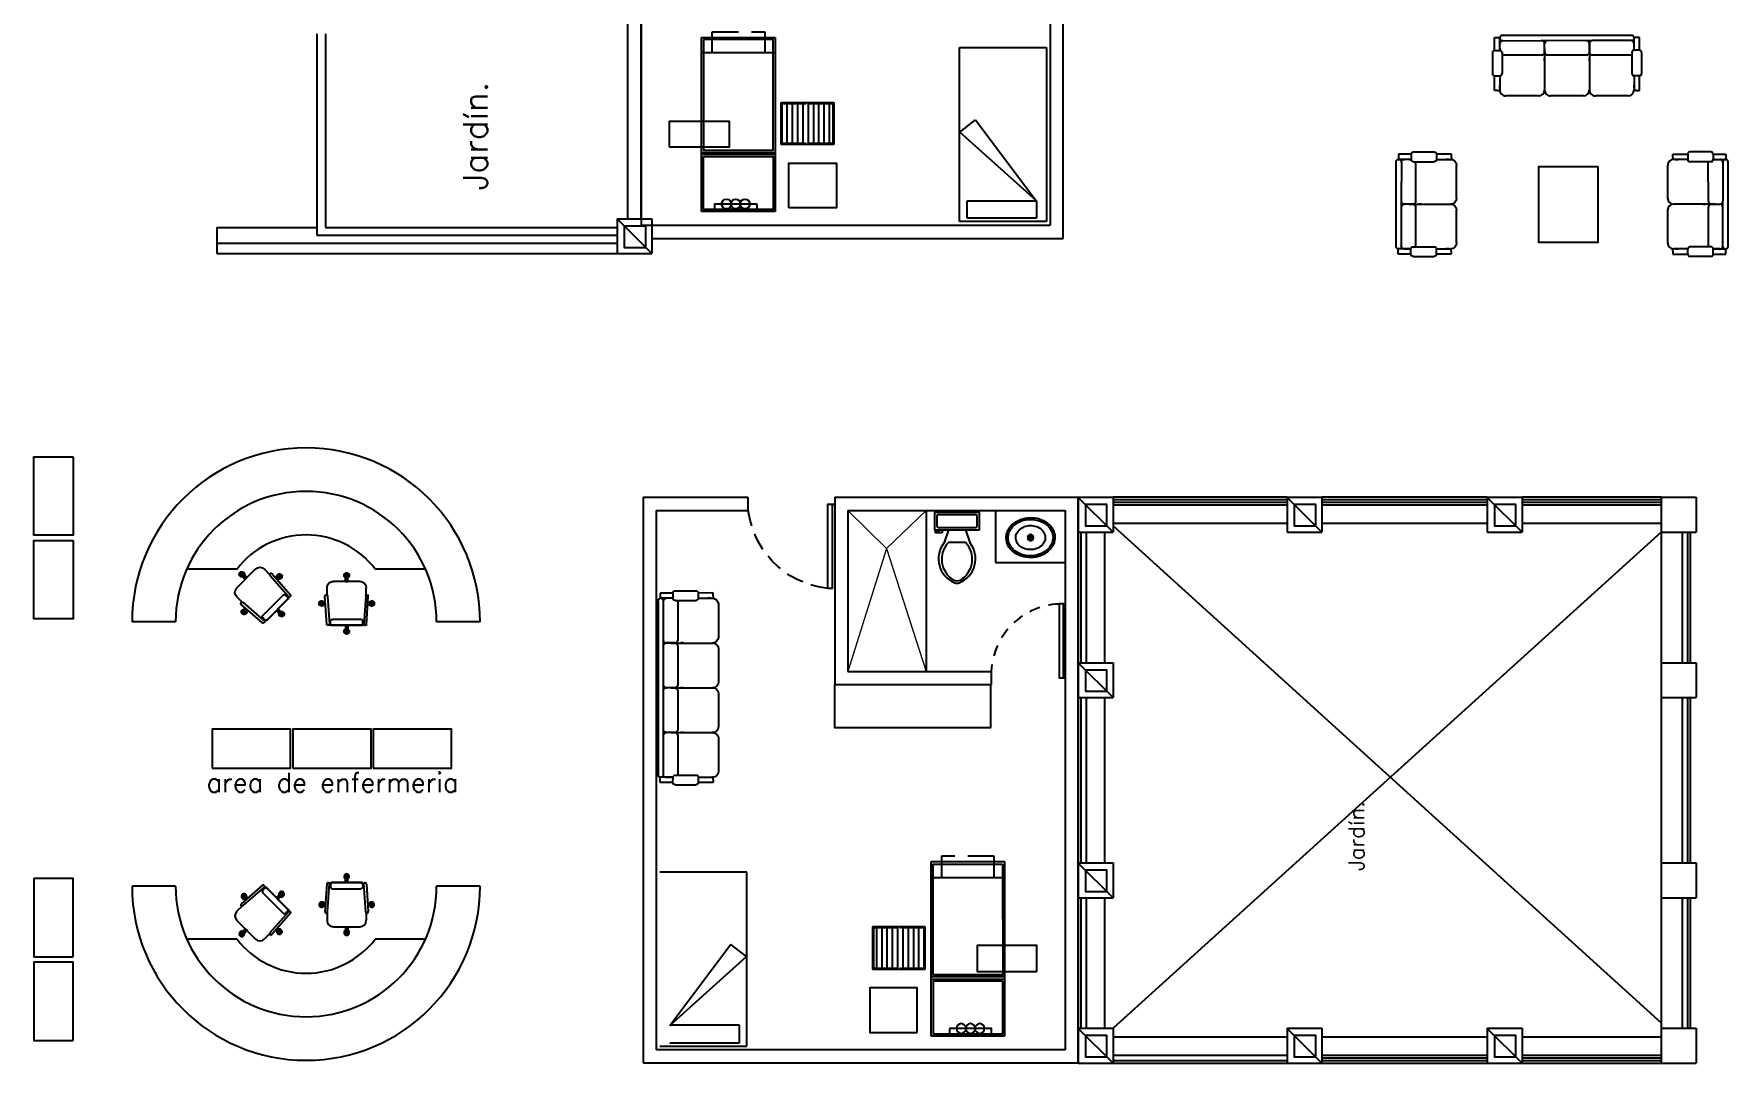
# Model space of a CAD drawing. Header units: millimetres. Extents: x -1615 to -538, y 177 to 397.
# Drawn here: x -1314.04 to -1294.57, y 329.91 to 341.73 of the extents above; entities that cross this region are included whole.
import ezdxf
from ezdxf.enums import TextEntityAlignment as Align

# ---------------------------------------------------------------- set-up
doc = ezdxf.new("R2010")
doc.units = ezdxf.units.MM
for name, pattern in [('HIDDEN', [0.375, 0.25, -0.125]), ('HIDDEN2', [0.1875, 0.125, -0.0625]), ('OCULTA2', [0.3, 0.2, -0.1])]:
    doc.linetypes.add(name, pattern=pattern)
for name, color, linetype in [('FORMATO', 1, 'Continuous'), ('LOCALES', 2, 'Continuous'), ('MOB', 7, 'Continuous'), ('MUEB', 251, 'Continuous'), ('MUEBLES', 9, 'Continuous'), ('MUROS', 1, 'Continuous'), ('TEX', 2, 'Continuous'), ('VENT', 4, 'Continuous'), ('VENTANAS', 4, 'Continuous')]:
    doc.layers.add(name, color=color, linetype=linetype)
doc.layers.add('venpu', color=7, linetype='Continuous', lineweight=15)
doc.styles.add('ROMANS', font='ROMANS.shx')

# ---------------------------------------------------------------- blocks, each defined once
blk = doc.blocks.new('SILLA-1')
for p, q in [((-0.1, 0.244), (-0.189, 0.252)), ((-0.108, 0.254), (-0.108, 0.256)), ((-0.093, 0.239), (0.228, 0.195)), ((0.23, 0.225), (-0.091, 0.269)), ((-0.024, 0.26), (-0.021, 0.302)), ((-0.021, 0.302), (0.009, 0.3)), ((-0.017, 0.259), (-0.014, 0.302)), ((-0.002, 0.256), (0.001, 0.301)), ((0.006, 0.255), (0.009, 0.3)), ((0.239, 0.204), (0.239, 0.214)), ((-0.346, 0.052), (-0.348, 0.022)), ((-0.28, 0.024), (-0.348, 0.029)), ((-0.28, 0.017), (-0.348, 0.022)), ((-0.279, 0.04), (-0.347, 0.044)), ((-0.278, 0.047), (-0.346, 0.052)), ((-0.269, 0.182), (-0.29, -0.118)), ((0.167, 0.167), (0.144, -0.162)), ((0.217, 0.183), (0.188, 0.185)), ((0.213, -0.167), (0.236, 0.162)), ((0.215, -0.18), (0.24, 0.174)), ((0.228, 0.005), (0.296, 0)), ((0.229, 0.012), (0.297, 0.007)), ((0.297, 0.007), (0.295, -0.022)), ((0.192, -0.186), (0.163, -0.184)), ((0.227, -0.01), (0.295, -0.015)), ((0.227, -0.018), (0.295, -0.022)), ((-0.131, -0.202), (-0.22, -0.198)), ((-0.14, -0.211), (-0.14, -0.214)), ((0.199, -0.228), (-0.125, -0.228)), ((-0.123, -0.199), (0.201, -0.199)), ((-0.058, -0.228), (-0.06, -0.271)), ((-0.06, -0.271), (-0.031, -0.273)), ((-0.05, -0.228), (-0.053, -0.272)), ((-0.035, -0.228), (-0.038, -0.273)), ((-0.027, -0.228), (-0.031, -0.273)), ((0.21, -0.209), (0.21, -0.219))]:
    blk.add_line(p, q)
for points in [[(-0.376, 0.054), (-0.378, 0.024)], [(-0.278, 0.047), (-0.28, 0.017)], [(0.229, 0.012), (0.227, -0.018)]]:
    blk.add_lwpolyline(points)
for centre, radius, start, end in [((-0.194, 0.177), 0.075, 86.0766, 176.0766), ((-0.092, 0.253), 0.016, 86.0766, 176.0766), ((-0.092, 0.255), 0.016, 176.0766, 266.0766), ((-0.006, 0.301), 0.03, 296.0766, 236.0766), ((-0.006, 0.301), 0.0102, 356.0766, 176.0766), ((0.218, 0.174), 0.0215, 359.1541, 79.6333), ((0.229, 0.205), 0.01, 266.0766, 356.0766), ((0.229, 0.215), 0.01, 356.0766, 86.0766), ((-0.347, 0.037), 0.03, 26.0766, 326.0766), ((-0.347, 0.037), 0.0102, 86.0766, 266.0766), ((0.187, 0.165), 0.02, 86.0766, 176.0766), ((0.216, 0.163), 0.02, 356.0766, 86.0766), ((0.296, -0.007), 0.03, 206.0766, 146.0766), ((0.296, -0.007), 0.0102, 266.0766, 86.0766), ((-0.215, -0.123), 0.075, 176.0766, 266.0766), ((0.164, -0.164), 0.02, 176.0766, 266.0766), ((0.193, -0.166), 0.02, 266.0766, 356.0766), ((0.194, -0.177), 0.0215, 272.5199, 352.9991), ((-0.124, -0.215), 0.016, 86.0766, 176.0766), ((-0.124, -0.212), 0.016, 176.0766, 266.0766), ((-0.045, -0.272), 0.03, 116.0766, 56.0766), ((-0.045, -0.272), 0.0102, 176.0766, 356.0766), ((0.2, -0.218), 0.01, 266.0766, 356.0766), ((0.2, -0.209), 0.01, 356.0766, 86.0766)]:
    blk.add_arc(centre, radius, start, end)
blk = doc.blocks.new('SILLON4')
at = {"layer": 'MOB'}
for p, q in [((0.609, 1.016), (0.262, 0.867)), ((0.719, 0.998), (0.696, 0.988)), ((0.706, 0.964), (0.699, 0.98)), ((0.719, 0.998), (0.751, 1.012)), ((0.751, 1.012), (0.818, 0.854)), ((0.136, 0.814), (-0.211, 0.665)), ((0.763, 0.83), (0.706, 0.964)), ((0.706, 0.964), (0.72, 0.932)), ((0.763, 0.83), (0.706, 0.964)), ((0.844, 0.576), (0.75, 0.797)), ((0.818, 0.854), (0.763, 0.83)), ((0.947, 0.62), (0.852, 0.84)), ((-0.337, 0.611), (-0.684, 0.462)), ((0.414, 0.34), (0.226, 0.778)), ((0.436, 0.289), (0.226, 0.777)), ((0.825, 0.6), (0.415, 0.424)), ((0.933, 0.586), (0.878, 0.562)), ((0.933, 0.586), (0.991, 0.452)), ((-0.81, 0.408), (-1.156, 0.26)), ((-0.81, 0.408), (-1.156, 0.26)), ((0.922, 0.396), (-0.922, -0.396)), ((-0.059, 0.137), (-0.247, 0.575)), ((0.898, 0.451), (-0.061, 0.038)), ((0.352, 0.398), (-0.058, 0.222)), ((0.358, 0.471), (0.37, 0.443)), ((0.891, 0.446), (0.481, 0.271)), ((0.878, 0.562), (0.909, 0.492)), ((0.909, 0.491), (0.936, 0.428)), ((0.991, 0.452), (0.936, 0.428)), ((-0.684, 0.29), (-0.72, 0.372)), ((-0.531, -0.066), (-0.696, 0.317)), ((-0.121, 0.195), (-0.531, 0.019)), ((-0.115, 0.268), (-0.103, 0.24)), ((0.397, 0.38), (0.436, 0.29)), ((-1.219, 0.167), (-1.251, 0.154)), ((-1.251, 0.154), (-1.183, -0.004)), ((-1.219, 0.167), (-1.196, 0.177)), ((-1.185, 0.154), (-1.192, 0.169)), ((-1.157, 0.087), (-1.192, 0.169)), ((-1.128, 0.02), (-1.185, 0.154)), ((-1.185, 0.154), (-1.172, 0.121)), ((-1.183, -0.004), (-1.128, 0.02)), ((-1, -0.214), (-1.094, 0.006)), ((-0.041, 0.047), (-0.945, -0.341)), ((-0.588, 0.065), (-0.576, 0.037)), ((-0.076, 0.177), (-0.037, 0.087)), ((-1.102, -0.258), (-1.197, -0.038)), ((-0.594, -0.008), (-1.013, -0.188)), ((-0.549, -0.026), (-0.51, -0.116)), ((-0.464, -0.135), (-0.534, -0.165)), ((-1.068, -0.272), (-1.013, -0.248)), ((-1.068, -0.272), (-1.011, -0.406)), ((-1.013, -0.248), (-0.955, -0.383)), ((-1.012, -0.251), (-0.979, -0.328)), ((-1.011, -0.406), (-0.956, -0.382)), ((-0.956, -0.382), (-0.959, -0.375))]:
    blk.add_line(p, q, dxfattribs=at)
for centre, radius, start, end in [((0.636, 0.953), 0.0686, 23.2236, 113.2236), ((0.163, 0.751), 0.0686, 23.2236, 113.2236), ((0.163, 0.751), 0.0686, 23.2236, 113.2236), ((0.289, 0.804), 0.0686, 113.2236, 203.2236), ((0.773, 0.807), 0.0257, 113.2236, 203.2236), ((0.829, 0.83), 0.0257, 23.2236, 113.2236), ((-0.31, 0.548), 0.0686, 23.2236, 113.2236), ((-0.31, 0.548), 0.0686, 23.2236, 113.2236), ((-0.184, 0.602), 0.0686, 113.2236, 203.2236), ((0.923, 0.61), 0.0257, 293.2236, 23.2236), ((-0.783, 0.345), 0.0686, 23.2236, 113.2236), ((-0.783, 0.345), 0.0686, 23.2236, 113.2236), ((-0.656, 0.399), 0.0686, 113.2236, 203.2236), ((0.365, 0.366), 0.0343, 23.2236, 113.2236), ((0.429, 0.392), 0.0343, 113.2236, 203.2236), ((0.868, 0.586), 0.0257, 203.2236, 293.2236), ((0.877, 0.478), 0.0343, 293.2236, 23.2236), ((0.908, 0.427), 0.0257, 23.2236, 113.2236), ((0.912, 0.419), 0.0257, 293.2236, 23.2236), ((-1.129, 0.197), 0.0686, 113.2236, 203.2236), ((-0.107, 0.163), 0.0343, 23.2236, 113.2236), ((-0.044, 0.19), 0.0343, 113.2236, 203.2236), ((0.404, 0.276), 0.0343, 293.2236, 23.2236), ((0.467, 0.302), 0.0343, 203.2236, 293.2236), ((-1.118, -0.004), 0.0257, 23.2236, 113.2236), ((-0.517, -0.012), 0.0343, 113.2236, 203.2236), ((-0.069, 0.073), 0.0343, 293.2236, 23.2236), ((-0.006, 0.1), 0.0343, 203.2236, 293.2236), ((-1.173, -0.028), 0.0257, 113.2236, 203.2236), ((-0.58, -0.039), 0.0343, 23.2236, 113.2236), ((-0.541, -0.13), 0.0343, 293.2236, 23.2236), ((-0.478, -0.103), 0.0343, 203.2236, 293.2236), ((-1.078, -0.248), 0.0257, 203.2236, 293.2236), ((-1.023, -0.224), 0.0257, 293.2236, 23.2236), ((-0.955, -0.318), 0.0257, 203.2236, 293.2236), ((-0.935, -0.365), 0.0257, 113.2236, 203.2236), ((-0.932, -0.372), 0.0257, 203.2236, 293.2236)]:
    blk.add_arc(centre, radius, start, end, dxfattribs=at)
blk = doc.blocks.new('A$C63B07002')
at = {"layer": 'MOB', "xscale": -1, "rotation": 51.18713273036943}
blk.add_blockref('SILLON4', (1.259, 0.489), dxfattribs=at)
blk = doc.blocks.new('Sink - Oval top')
for p, q in [((-1, 0), (1, 0)), ((0, 1), (0, -1))]:
    blk.add_line(p, q)
at = {"linetype": 'Continuous'}
for points in [[(-12.23, 0.39, 0.117634), (-11.46, -3.36, 0.104469), (-8.88, -6.8, 0.090016), (-5.08, -9.07, 0.08192), (-0.32, -10.02, 0.08192), (4.49, -9.38, 0.090016), (8.42, -7.36, 0.104469), (11.22, -4.09, 0.117634), (12.23, -0.39, 0.117634), (11.46, 3.36, 0.104469), (8.88, 6.8, 0.090016), (5.08, 9.07, 0.08192), (0.32, 10.02, 0.08192), (-4.49, 9.38, 0.090016), (-8.42, 7.36, 0.104469), (-11.22, 4.09, 0.117634)], [(-11.29, 0.16, 0.118622), (-10.52, -3.25, 0.104678), (-8.07, -6.36, 0.089562), (-4.54, -8.37, 0.081185), (-0.13, -9.15, 0.081185), (4.3, -8.49, 0.089562), (7.89, -6.58, 0.104678), (10.42, -3.55, 0.118622), (11.29, -0.16, 0.118622), (10.52, 3.25, 0.104678), (8.07, 6.36, 0.089562), (4.54, 8.37, 0.081185), (0.13, 9.15, 0.081185), (-4.3, 8.49, 0.089562), (-7.89, 6.58, 0.104678), (-10.42, 3.55, 0.118622)], [(-7.42, 0.08, 0.118283), (-6.91, -2.17, 0.104607), (-5.29, -4.21, 0.089718), (-2.97, -5.53, 0.081436), (-0.07, -6.04, 0.081436), (2.84, -5.59, 0.089718), (5.2, -4.33, 0.104607), (6.86, -2.32, 0.118283), (7.42, -0.08, 0.118283), (6.91, 2.17, 0.104607), (5.29, 4.21, 0.089718), (2.97, 5.53, 0.081436), (0.07, 6.04, 0.081436), (-2.84, 5.59, 0.089718), (-5.2, 4.33, 0.104607), (-6.86, 2.32, 0.118283)]]:
    blk.add_lwpolyline(points, format="xyb", close=True, dxfattribs=at)
for radius in [1.5, 1]:
    blk.add_circle((0, 0), radius)
blk = doc.blocks.new('Toilet - top')
for p, q in [((9.5, -6), (9.5, -2)), ((-10, -8.5), (-8, -8.5)), ((-10, -9.5), (-10, -8.5)), ((-7, -9.5), (-10, -9.5)), ((-8, -8.5), (-8, -8)), ((-7, -8), (-7, -9.5)), ((-4, -8), (-6, -14)), ((4, -14), (-4, -14)), ((4, -8), (6, -14))]:
    blk.add_line(p, q)
blk.add_lwpolyline([(10.5, -8), (10.5, 0), (-10.5, 0), (-10.5, -8)], close=True)
for points in [[(-9.5, -2), (-9.5, -6)], [(8.5, -1), (-8.5, -1)], [(-8.5, -7), (8.5, -7)]]:
    blk.add_lwpolyline(points)
for centre, radius, start, end in [((-8.62, -1.88), 0.884, 81.8699, 188.1301), ((-8.62, -6.12), 0.884, 171.8699, 278.1301), ((8.62, -1.88), 0.884, 351.8699, 98.1301), ((8.62, -6.12), 0.884, 261.8699, 8.1301), ((3.52, -21.58), 12.17, 141.46911, 247.97143), ((4.2, -21.82), 11.33, 136.36773, 238.94682), ((-3.52, -21.58), 12.17, 292.02843, 38.53071), ((-4.2, -21.82), 11.33, 301.05301, 43.63209), ((0, -27.88), 4, 245.73182, 294.26817), ((0, -29), 4, 254.86053, 285.13947)]:
    blk.add_arc(centre, radius, start, end)
blk = doc.blocks.new('A$C3FDD2C79')
at = {"layer": 'VENT'}
blk.add_line((0, 0.02), (0, 0), dxfattribs=at)
blk.add_lwpolyline([(0, 0.02), (0.85, 0.02), (0.85, 0.07), (0, 0.07)], close=True, dxfattribs=at)
at = {"layer": 'VENT', "linetype": 'HIDDEN2'}
blk.add_arc((0.035, 0.036), 0.815, 2.3785, 92.4407, dxfattribs=at)
blk = doc.blocks.new('MESEXP')
for p, q in [((-0.825, -0.35), (-0.825, 0.35)), ((-0.825, 0.35), (0.825, 0.35)), ((-0.679, 0.35), (-0.679, -0.35)), ((0.825, 0.35), (0.825, -0.35)), ((0.825, -0.35), (-0.825, -0.35))]:
    blk.add_line(p, q)
for points in [[(-0.805, -0.33), (0.245, -0.33), (0.245, 0.33), (-0.805, 0.33)], [(0.305, -0.33), (0.305, 0.33), (0.805, 0.33), (0.805, -0.33)], [(0.754, 0.174), (0.822, 0.174), (0.822, -0.224), (0.754, -0.224)]]:
    blk.add_lwpolyline(points, close=True)
blk.add_lwpolyline([(0.285, -0.35), (0.265, -0.35), (0.265, 0.35), (0.285, 0.35), (0.285, -0.35)])
at = {"linetype": 'HIDDEN'}
blk.add_lwpolyline([(-0.679, -0.25), (-0.879, -0.25), (-0.879, 0.25), (-0.679, 0.25)], dxfattribs=at)
for centre in [(0.754, 0.063), (0.754, -0.025), (0.754, -0.113)]:
    blk.add_circle(centre, 0.046)
blk = doc.blocks.new('3520105')
at = {"layer": 'MOB'}
for p, q in [((-0.195, -0.262), (-0.195, 0.238)), ((-0.195, 0.238), (0.205, 0.238)), ((-0.185, -0.002), (-0.185, 0.228)), ((-0.185, 0.228), (0.195, 0.228)), ((0.195, 0.198), (-0.185, 0.198)), ((0.195, 0.228), (0.195, -0.002)), ((0.205, 0.238), (0.205, -0.262)), ((0.195, 0.148), (-0.185, 0.148)), ((0.195, 0.098), (-0.185, 0.098)), ((0.195, 0.048), (-0.185, 0.048)), ((0.195, -0.002), (-0.185, -0.002)), ((-0.185, -0.252), (-0.185, -0.022)), ((0.195, -0.052), (-0.185, -0.052)), ((0.195, -0.102), (-0.185, -0.102)), ((0.195, -0.152), (-0.185, -0.152)), ((0.195, -0.022), (0.195, -0.252)), ((0.205, -0.002), (0.205, -0.002)), ((0.205, -0.022), (0.205, -0.022)), ((0.205, -0.262), (-0.195, -0.262)), ((0.195, -0.202), (-0.185, -0.202)), ((0.195, -0.252), (-0.185, -0.252))]:
    blk.add_line(p, q, dxfattribs=at)
blk = doc.blocks.new('A$C31F15ED4')
at = {"layer": 'VENT'}
blk.add_line((0, 0.03), (0, 0), dxfattribs=at)
blk.add_lwpolyline([(0, 0.03), (0.97, 0.03), (0.97, 0.08), (0, 0.08)], close=True, dxfattribs=at)
at = {"layer": 'VENT', "linetype": 'OCULTA2'}
blk.add_arc((-0.051, -0.025), 1.026, 5.8587, 87.1721, dxfattribs=at)
blk = doc.blocks.new('sofa 1')
at = {"layer": 'MOB'}
for p, q in [((1337.969, 50.096), (1337.969, 50.036)), ((1338.115, 50.096), (1337.969, 50.096)), ((1338.115, 50.096), (1338.115, 50.036)), ((1338.141, 50.121), (1338.381, 50.121)), ((1338.578, 50.096), (1338.407, 50.096)), ((1338.407, 50.096), (1338.407, 50.036)), ((1338.578, 50.061), (1338.578, 50.096)), ((1338.578, 50.061), (1338.578, 50.036)), ((1337.945, 50.01), (1337.945, 48.518)), ((1338.038, 50.036), (1337.969, 50.036)), ((1338.005, 50.01), (1338.004, 48.966)), ((1338.004, 50.001), (1338.004, 49.556)), ((1338.115, 50.036), (1338.038, 50.036)), ((1338.141, 50.01), (1338.381, 50.01)), ((1338.17, 50.001), (1338.171, 49.556)), ((1338.407, 50.036), (1338.552, 50.036)), ((1338.407, 50.036), (1338.552, 50.036)), ((1338.552, 50.036), (1338.517, 50.036)), ((1338.552, 50.036), (1338.57, 50.036)), ((1338.638, 49.967), (1338.638, 49.59)), ((1338.038, 49.521), (1338.57, 49.521)), ((1338.137, 49.521), (1338.039, 49.521)), ((1338.094, 49.521), (1338.571, 49.521)), ((1338.171, 49.487), (1338.171, 49.041)), ((1338.236, 49.521), (1338.206, 49.521)), ((1338.639, 49.453), (1338.639, 49.075)), ((1338.005, 48.527), (1338.004, 48.966)), ((1338.137, 49.007), (1338.039, 49.007)), ((1338.094, 49.007), (1338.571, 49.007)), ((1338.171, 48.973), (1338.172, 48.527)), ((1338.236, 49.007), (1338.206, 49.007)), ((1338.639, 48.938), (1338.639, 48.561)), ((1337.97, 48.432), (1337.97, 48.492)), ((1337.97, 48.492), (1337.978, 48.492)), ((1338.116, 48.492), (1337.97, 48.492)), ((1338.113, 48.492), (1338.03, 48.492)), ((1338.116, 48.492), (1338.039, 48.492)), ((1338.094, 48.492), (1338.116, 48.492)), ((1338.116, 48.432), (1338.116, 48.492)), ((1338.142, 48.518), (1338.382, 48.518)), ((1338.408, 48.432), (1338.408, 48.492)), ((1338.408, 48.492), (1338.553, 48.492)), ((1338.408, 48.492), (1338.511, 48.492)), ((1338.481, 48.492), (1338.571, 48.492)), ((1338.481, 48.492), (1338.571, 48.492)), ((1338.553, 48.492), (1338.518, 48.492)), ((1338.553, 48.492), (1338.571, 48.492)), ((1338.579, 48.467), (1338.579, 48.493)), ((1338.116, 48.432), (1337.97, 48.432)), ((1338.142, 48.407), (1338.382, 48.407)), ((1338.579, 48.432), (1338.408, 48.432)), ((1338.579, 48.467), (1338.579, 48.432))]:
    blk.add_line(p, q, dxfattribs=at)
for centre, radius, start, end in [((1338.141, 50.096), 0.0257, 90.0062, 180.0062), ((1338.381, 50.096), 0.0257, 0.0062, 90.0062), ((1337.97, 50.01), 0.0257, 90.0062, 180.0062), ((1337.979, 50.01), 0.0257, 0.0062, 90.0062), ((1338.038, 50.001), 0.0343, 90.0062, 180.0062), ((1338.141, 50.036), 0.0257, 180.0062, 270.0062), ((1338.381, 50.036), 0.0257, 270.0062, 0.0062), ((1338.57, 49.967), 0.0686, 0.0062, 90.0062), ((1338.038, 49.556), 0.0343, 180.0062, 270.0062), ((1338.039, 49.487), 0.0343, 90.0062, 180.0062), ((1338.136, 49.556), 0.0343, 270.0062, 0.0062), ((1338.137, 49.487), 0.0343, 0.0062, 90.0062), ((1338.57, 49.59), 0.0686, 270.0062, 0.0062), ((1338.571, 49.453), 0.0686, 0.0062, 90.0062), ((1338.571, 49.453), 0.0686, 0.0062, 90.0062), ((1338.571, 49.075), 0.0686, 270.0062, 0.0062), ((1338.039, 49.041), 0.0343, 180.0062, 270.0062), ((1338.039, 48.973), 0.0343, 90.0062, 180.0062), ((1338.137, 49.041), 0.0343, 270.0062, 0.0062), ((1338.137, 48.973), 0.0343, 0.0062, 90.0062), ((1338.571, 48.938), 0.0686, 0.0062, 90.0062), ((1338.571, 48.938), 0.0686, 0.0062, 90.0062), ((1337.97, 48.518), 0.0257, 180.0062, 270.0062), ((1337.978, 48.518), 0.0257, 270.0062, 0.0062), ((1338.039, 48.527), 0.0343, 180.0062, 270.0062), ((1338.142, 48.492), 0.0257, 90.0062, 180.0062), ((1338.137, 48.527), 0.0343, 345.5287, 0.0062), ((1338.382, 48.492), 0.0257, 0.0062, 90.0062), ((1338.571, 48.561), 0.0686, 270.0062, 0.0062), ((1338.142, 48.432), 0.0257, 180.0062, 270.0062), ((1338.382, 48.432), 0.0257, 270.0062, 0.0062)]:
    blk.add_arc(centre, radius, start, end, dxfattribs=at)
blk = doc.blocks.new('sofa2')
at = {"layer": 'MOB'}
for p, q in [((1340.511, 50.095), (1340.511, 50.129)), ((1340.511, 50.129), (1340.682, 50.129)), ((1340.511, 50.095), (1340.511, 50.069)), ((1340.537, 50.069), (1340.519, 50.069)), ((1340.609, 50.069), (1340.519, 50.069)), ((1340.609, 50.069), (1340.519, 50.069)), ((1340.682, 50.069), (1340.537, 50.069)), ((1340.537, 50.069), (1340.572, 50.069)), ((1340.682, 50.069), (1340.579, 50.069)), ((1340.682, 50.129), (1340.682, 50.069)), ((1340.948, 50.155), (1340.708, 50.155)), ((1340.948, 50.043), (1340.708, 50.043)), ((1340.974, 50.129), (1340.974, 50.069)), ((1340.974, 50.129), (1341.12, 50.129)), ((1340.974, 50.069), (1341.051, 50.069)), ((1340.974, 50.069), (1341.12, 50.069)), ((1340.996, 50.069), (1340.974, 50.069)), ((1340.977, 50.069), (1341.06, 50.069)), ((1341.12, 50.069), (1341.112, 50.069)), ((1341.12, 50.129), (1341.12, 50.069)), ((1341.145, 49.066), (1341.145, 50.043)), ((1340.451, 49.623), (1340.451, 50)), ((1340.919, 49.589), (1340.918, 50.035)), ((1341.085, 50.035), (1341.086, 49.595)), ((1340.451, 49.109), (1340.451, 49.486)), ((1340.996, 49.555), (1340.519, 49.555)), ((1340.854, 49.555), (1340.884, 49.555)), ((1340.919, 49.074), (1340.919, 49.52)), ((1340.953, 49.555), (1341.051, 49.555)), ((1341.085, 49.066), (1341.085, 49.589)), ((1340.949, 49.066), (1340.709, 49.066)), ((1340.512, 49.014), (1340.512, 49.04)), ((1340.512, 49.014), (1340.512, 48.98)), ((1340.512, 48.98), (1340.683, 48.98)), ((1340.683, 49.04), (1340.519, 49.04)), ((1340.683, 49.04), (1340.52, 49.04)), ((1340.538, 49.04), (1340.52, 49.04)), ((1340.683, 49.04), (1340.538, 49.04)), ((1340.538, 49.04), (1340.573, 49.04)), ((1340.683, 49.04), (1340.538, 49.04)), ((1340.683, 48.98), (1340.683, 49.04)), ((1340.949, 48.954), (1340.709, 48.954)), ((1341.052, 49.04), (1340.975, 49.04)), ((1340.975, 48.98), (1340.975, 49.04)), ((1340.975, 49.04), (1341.052, 49.04)), ((1340.996, 49.04), (1340.975, 49.04)), ((1340.975, 49.04), (1341.051, 49.04)), ((1340.975, 48.98), (1341.121, 48.98)), ((1341.052, 49.04), (1341.121, 49.04)), ((1341.121, 48.98), (1341.121, 49.04))]:
    blk.add_line(p, q, dxfattribs=at)
for centre, radius, start, end in [((1340.519, 50), 0.0686, 90.0062, 180.0062), ((1340.708, 50.129), 0.0257, 90.0062, 180.0062), ((1340.708, 50.069), 0.0257, 180.0062, 270.0062), ((1340.953, 50.035), 0.0343, 165.5287, 180.0062), ((1340.948, 50.129), 0.0257, 0.0062, 90.0062), ((1340.948, 50.069), 0.0257, 270.0062, 0.0062), ((1341.051, 50.035), 0.0343, 0.0062, 90.0062), ((1341.112, 50.043), 0.0257, 90.0062, 180.0062), ((1341.12, 50.043), 0.0257, 0.0062, 90.0062), ((1340.519, 49.623), 0.0686, 180.0062, 270.0062), ((1340.519, 49.623), 0.0686, 180.0062, 270.0062), ((1340.519, 49.486), 0.0686, 90.0062, 180.0062), ((1340.953, 49.589), 0.0343, 180.0062, 270.0062), ((1340.953, 49.52), 0.0343, 90.0062, 180.0062), ((1341.051, 49.589), 0.0343, 270.0062, 0.0062), ((1341.051, 49.52), 0.0343, 0.0062, 90.0062), ((1340.519, 49.109), 0.0686, 180.0062, 270.0062), ((1340.519, 49.109), 0.0686, 180.0062, 270.0062), ((1340.52, 49.109), 0.0686, 180.0062, 270.0062), ((1340.709, 49.04), 0.0257, 90.0062, 180.0062), ((1340.953, 49.074), 0.0343, 180.0062, 194.4837), ((1340.949, 49.04), 0.0257, 0.0062, 90.0062), ((1341.051, 49.074), 0.0343, 270.0062, 0.0062), ((1341.052, 49.074), 0.0343, 270.0062, 0.0062), ((1341.111, 49.066), 0.0257, 180.0062, 270.0062), ((1341.12, 49.066), 0.0257, 270.0062, 0.0062), ((1340.709, 48.98), 0.0257, 180.0062, 270.0062), ((1340.949, 48.98), 0.0257, 270.0062, 0.0062)]:
    blk.add_arc(centre, radius, start, end, dxfattribs=at)

msp = doc.modelspace()

# ---------------------------------------------------------------- linework, layer by layer
for p, q in [((-1311.704, 335.586), (-1312.281, 335.586)), ((-1309.538, 335.586), (-1310.116, 335.586)), ((-1312.41, 334.978), (-1312.91, 334.978)), ((-1308.91, 334.978), (-1309.41, 334.978)), ((-1312.41, 331.942), (-1312.91, 331.942)), ((-1308.91, 331.942), (-1309.41, 331.942)), ((-1311.704, 331.334), (-1312.281, 331.334)), ((-1309.538, 331.334), (-1310.116, 331.334))]:
    msp.add_line(p, q)
for centre, radius, start, end in [((-1310.91, 334.978), 2, 0, 180), ((-1310.91, 334.978), 1.5, 0, 180), ((-1310.91, 334.978), 1, 37.4412, 142.5588), ((-1310.91, 331.942), 2, 180, 0), ((-1310.91, 331.942), 1.5, 180, 0), ((-1310.91, 331.942), 1, 217.4412, 322.5588)]:
    msp.add_arc(centre, radius, start, end)
at = {"layer": 'FORMATO'}
for p, q in [((-1302.211, 339.385), (-1302.211, 345.422)), ((-1306.936, 339.385), (-1302.211, 339.385)), ((-1302.036, 329.912), (-1302.036, 336.41)), ((-1307.036, 329.912), (-1302.036, 329.912))]:
    msp.add_line(p, q, dxfattribs=at)
at = {"layer": 'MOB'}
for points in [[(-1296.065, 340.211), (-1296.065, 339.337), (-1296.744, 339.337), (-1296.744, 340.211)], [(-1313.588, 336.874), (-1313.588, 335.974), (-1314.038, 335.974), (-1314.038, 336.874)], [(-1313.588, 335.914), (-1313.588, 335.014), (-1314.038, 335.014), (-1314.038, 335.914)], [(-1303.044, 334.26), (-1303.044, 333.76), (-1304.834, 333.76), (-1304.834, 334.26)], [(-1311.989, 333.297), (-1311.089, 333.297), (-1311.089, 333.747), (-1311.989, 333.747)], [(-1311.064, 333.297), (-1310.164, 333.297), (-1310.164, 333.747), (-1311.064, 333.747)], [(-1310.139, 333.297), (-1309.239, 333.297), (-1309.239, 333.747), (-1310.139, 333.747)], [(-1313.588, 331.129), (-1313.588, 332.029), (-1314.038, 332.029), (-1314.038, 331.129)], [(-1313.588, 330.169), (-1313.588, 331.069), (-1314.038, 331.069), (-1314.038, 330.169)]]:
    msp.add_lwpolyline(points, close=True, dxfattribs=at)
at = {"layer": 'MUEB'}
for p, q in [((-1303.401, 339.577), (-1303.401, 341.577)), ((-1303.401, 341.577), (-1302.401, 341.577)), ((-1302.401, 341.577), (-1302.401, 339.577)), ((-1303.399, 340.607), (-1303.219, 340.746)), ((-1303.219, 340.746), (-1302.516, 339.811)), ((-1302.517, 339.815), (-1303.399, 340.607)), ((-1303.315, 339.616), (-1303.315, 339.816)), ((-1303.315, 339.816), (-1302.515, 339.816)), ((-1302.515, 339.816), (-1302.515, 339.616)), ((-1302.401, 339.577), (-1303.401, 339.577)), ((-1302.515, 339.616), (-1303.315, 339.616)), ((-1302.986, 336.26), (-1302.986, 335.66)), ((-1302.986, 335.66), (-1302.186, 335.66)), ((-1305.845, 332.105), (-1306.845, 332.105)), ((-1305.845, 330.105), (-1305.845, 332.105)), ((-1306.028, 331.273), (-1306.731, 330.338)), ((-1305.848, 331.134), (-1306.028, 331.273)), ((-1306.73, 330.342), (-1305.848, 331.134)), ((-1305.931, 330.344), (-1306.731, 330.344)), ((-1305.931, 330.144), (-1305.931, 330.344)), ((-1306.845, 330.105), (-1305.845, 330.105)), ((-1306.731, 330.144), (-1305.931, 330.144))]:
    msp.add_line(p, q, dxfattribs=at)
at = {"layer": 'MUEBLES'}
for points in [[(-1306.732, 340.434), (-1306.732, 340.732), (-1306.048, 340.732), (-1306.048, 340.434)], [(-1305.361, 339.735), (-1305.361, 340.248), (-1304.815, 340.248), (-1304.815, 339.735)], [(-1302.514, 330.962), (-1302.514, 331.26), (-1303.199, 331.26), (-1303.199, 330.962)], [(-1303.886, 330.262), (-1303.886, 330.775), (-1304.432, 330.775), (-1304.432, 330.262)]]:
    msp.add_lwpolyline(points, close=True, dxfattribs=at)
at = {"layer": 'MUROS'}
for p, q in [((-1307.211, 339.611), (-1307.211, 346.235)), ((-1307.061, 346.235), (-1307.061, 339.535)), ((-1302.361, 345.422), (-1302.361, 339.535)), ((-1307.061, 339.611), (-1307.061, 342.835)), ((-1307.336, 339.611), (-1306.936, 339.611)), ((-1307.336, 339.611), (-1307.336, 339.211)), ((-1307.336, 339.609), (-1306.936, 339.211)), ((-1306.936, 339.611), (-1306.936, 339.211)), ((-1311.936, 339.511), (-1311.936, 339.211)), ((-1307.061, 339.535), (-1302.361, 339.535)), ((-1307.336, 339.211), (-1306.936, 339.211)), ((-1307.036, 336.41), (-1307.036, 329.912)), ((-1307.036, 336.41), (-1305.834, 336.41)), ((-1306.886, 336.26), (-1306.886, 330.062)), ((-1306.886, 336.26), (-1305.827, 336.26)), ((-1305.834, 336.41), (-1305.834, 336.26)), ((-1304.834, 336.41), (-1302.036, 336.41)), ((-1304.834, 336.41), (-1304.834, 334.26)), ((-1304.684, 336.26), (-1302.186, 336.26)), ((-1304.684, 336.26), (-1302.186, 336.26)), ((-1304.684, 336.26), (-1304.684, 334.41)), ((-1303.784, 336.26), (-1303.784, 334.41)), ((-1302.186, 336.41), (-1302.186, 336.41)), ((-1302.186, 336.26), (-1302.186, 330.062)), ((-1302.036, 336.41), (-1302.036, 336.01)), ((-1302.036, 336.41), (-1301.636, 336.41)), ((-1302.036, 336.408), (-1301.636, 336.01)), ((-1301.636, 336.41), (-1301.636, 336.01)), ((-1299.636, 336.41), (-1299.636, 336.01)), ((-1299.636, 336.41), (-1299.236, 336.41)), ((-1299.636, 336.408), (-1299.236, 336.01)), ((-1299.236, 336.41), (-1299.236, 336.01)), ((-1297.336, 336.41), (-1296.936, 336.41)), ((-1297.336, 336.41), (-1297.336, 336.01)), ((-1297.336, 336.408), (-1296.936, 336.01)), ((-1296.936, 336.41), (-1296.936, 336.01)), ((-1295.336, 336.41), (-1294.936, 336.41)), ((-1295.336, 336.41), (-1295.336, 336.01)), ((-1294.936, 336.41), (-1294.936, 336.01)), ((-1302.036, 336.01), (-1301.636, 336.01)), ((-1299.636, 336.01), (-1299.236, 336.01)), ((-1297.336, 336.01), (-1296.936, 336.01)), ((-1295.336, 336.01), (-1294.936, 336.01)), ((-1302.036, 334.51), (-1302.036, 334.11)), ((-1302.036, 334.51), (-1301.636, 334.51)), ((-1302.036, 334.508), (-1301.636, 334.11)), ((-1301.636, 334.51), (-1301.636, 334.11)), ((-1295.336, 334.51), (-1294.936, 334.51)), ((-1295.336, 334.51), (-1295.336, 334.11)), ((-1294.936, 334.51), (-1294.936, 334.11)), ((-1304.684, 334.41), (-1303.036, 334.41)), ((-1303.036, 334.41), (-1303.036, 334.26)), ((-1304.834, 334.26), (-1303.036, 334.26)), ((-1302.036, 334.11), (-1301.636, 334.11)), ((-1295.336, 334.11), (-1294.936, 334.11)), ((-1302.036, 332.21), (-1301.636, 332.21)), ((-1302.036, 332.21), (-1302.036, 331.81)), ((-1302.036, 332.208), (-1301.636, 331.81)), ((-1301.636, 332.21), (-1301.636, 331.81)), ((-1295.336, 332.21), (-1294.936, 332.21)), ((-1295.336, 332.21), (-1295.336, 331.81)), ((-1294.936, 332.21), (-1294.936, 331.81)), ((-1302.036, 331.81), (-1301.636, 331.81)), ((-1295.336, 331.81), (-1294.936, 331.81)), ((-1302.036, 330.31), (-1302.036, 329.91)), ((-1302.036, 330.31), (-1301.636, 330.31)), ((-1302.036, 330.308), (-1301.636, 329.91)), ((-1301.636, 330.31), (-1301.636, 329.91)), ((-1299.636, 330.31), (-1299.636, 329.91)), ((-1299.636, 330.31), (-1299.236, 330.31)), ((-1299.636, 330.308), (-1299.236, 329.91)), ((-1299.236, 330.31), (-1299.236, 329.91)), ((-1297.336, 330.31), (-1296.936, 330.31)), ((-1297.336, 330.31), (-1297.336, 329.91)), ((-1297.336, 330.308), (-1296.936, 329.91)), ((-1296.936, 330.31), (-1296.936, 329.91)), ((-1295.336, 330.31), (-1294.936, 330.31)), ((-1295.336, 330.31), (-1295.336, 329.91)), ((-1294.936, 330.31), (-1294.936, 329.91)), ((-1302.186, 330.062), (-1306.886, 330.062)), ((-1302.036, 329.91), (-1301.636, 329.91)), ((-1299.636, 329.91), (-1299.236, 329.91)), ((-1297.336, 329.91), (-1296.936, 329.91)), ((-1295.336, 329.91), (-1294.936, 329.91))]:
    msp.add_line(p, q, dxfattribs=at)
for points in [[(-1307.254, 339.527), (-1307.254, 339.282), (-1307.007, 339.282), (-1307.007, 339.527)], [(-1301.954, 336.326), (-1301.954, 336.081), (-1301.707, 336.081), (-1301.707, 336.326)], [(-1299.554, 336.326), (-1299.554, 336.081), (-1299.307, 336.081), (-1299.307, 336.326)], [(-1297.254, 336.326), (-1297.254, 336.081), (-1297.007, 336.081), (-1297.007, 336.326)], [(-1301.954, 334.426), (-1301.954, 334.181), (-1301.707, 334.181), (-1301.707, 334.426)], [(-1301.954, 332.126), (-1301.954, 331.881), (-1301.707, 331.881), (-1301.707, 332.126)], [(-1301.954, 330.226), (-1301.954, 329.981), (-1301.707, 329.981), (-1301.707, 330.226)], [(-1299.554, 330.226), (-1299.554, 329.981), (-1299.307, 329.981), (-1299.307, 330.226)], [(-1297.254, 330.226), (-1297.254, 329.981), (-1297.007, 329.981), (-1297.007, 330.226)]]:
    msp.add_lwpolyline(points, close=True, dxfattribs=at)
at = {"layer": 'venpu'}
for p, q in [((-1304.684, 336.26), (-1304.241, 335.823)), ((-1304.241, 335.823), (-1303.784, 336.26)), ((-1304.241, 335.823), (-1304.684, 334.41)), ((-1304.241, 335.823), (-1303.784, 334.41))]:
    msp.add_line(p, q, dxfattribs=at)
at = {"layer": 'VENTANAS'}
for p, q in [((-1310.786, 341.734), (-1310.786, 339.421)), ((-1310.686, 341.734), (-1310.686, 339.511)), ((-1311.936, 339.511), (-1310.786, 339.511)), ((-1310.786, 339.421), (-1307.336, 339.421)), ((-1310.686, 339.511), (-1307.336, 339.511)), ((-1311.936, 339.33), (-1307.336, 339.33)), ((-1311.936, 339.211), (-1307.336, 339.211)), ((-1299.636, 336.41), (-1301.636, 336.41)), ((-1299.636, 336.38), (-1301.636, 336.38)), ((-1299.636, 336.35), (-1301.636, 336.35)), ((-1299.636, 336.32), (-1301.636, 336.32)), ((-1297.336, 336.41), (-1299.236, 336.41)), ((-1297.336, 336.38), (-1299.236, 336.38)), ((-1297.336, 336.35), (-1299.236, 336.35)), ((-1297.336, 336.32), (-1299.236, 336.32)), ((-1295.336, 336.41), (-1296.936, 336.41)), ((-1295.336, 336.38), (-1296.936, 336.38)), ((-1295.336, 336.35), (-1296.936, 336.35)), ((-1295.336, 336.32), (-1296.936, 336.32)), ((-1299.636, 336.11), (-1301.636, 336.11)), ((-1301.636, 336.081), (-1295.336, 330.374)), ((-1297.336, 336.11), (-1299.236, 336.11)), ((-1295.336, 336.11), (-1296.936, 336.11)), ((-1302.036, 336.01), (-1302.036, 334.51)), ((-1302.006, 336.01), (-1302.006, 334.51)), ((-1301.946, 336.01), (-1301.946, 334.51)), ((-1301.736, 336.01), (-1301.736, 334.51)), ((-1295.336, 336.01), (-1301.636, 330.31)), ((-1295.336, 336.01), (-1295.336, 334.51)), ((-1295.096, 336.01), (-1295.096, 334.51)), ((-1295.036, 336.01), (-1295.036, 334.51)), ((-1295.006, 336.01), (-1295.006, 334.51)), ((-1302.036, 334.11), (-1302.036, 332.21)), ((-1302.006, 334.11), (-1302.006, 332.21)), ((-1301.946, 334.11), (-1301.946, 332.21)), ((-1301.736, 334.11), (-1301.736, 332.21)), ((-1295.336, 334.11), (-1295.336, 332.21)), ((-1295.096, 334.11), (-1295.096, 332.21)), ((-1295.036, 334.11), (-1295.036, 332.21)), ((-1295.006, 334.11), (-1295.006, 332.21)), ((-1302.036, 331.81), (-1302.036, 330.31)), ((-1302.006, 331.81), (-1302.006, 330.31)), ((-1301.946, 331.81), (-1301.946, 330.31)), ((-1301.736, 331.81), (-1301.736, 330.31)), ((-1295.336, 331.81), (-1295.336, 330.31)), ((-1295.096, 331.81), (-1295.096, 330.31)), ((-1295.036, 331.81), (-1295.036, 330.31)), ((-1295.006, 331.81), (-1295.006, 330.31)), ((-1301.636, 330.21), (-1299.636, 330.21)), ((-1299.236, 330.21), (-1297.336, 330.21)), ((-1296.936, 330.21), (-1295.336, 330.21)), ((-1301.636, 330), (-1299.636, 330)), ((-1301.636, 329.94), (-1299.636, 329.94)), ((-1301.636, 329.91), (-1299.636, 329.91)), ((-1299.236, 330), (-1297.336, 330)), ((-1299.236, 329.97), (-1297.336, 329.97)), ((-1299.236, 329.94), (-1297.336, 329.94)), ((-1299.236, 329.91), (-1297.336, 329.91)), ((-1296.936, 330), (-1295.336, 330)), ((-1296.936, 329.97), (-1295.336, 329.97)), ((-1296.936, 329.94), (-1295.336, 329.94)), ((-1296.936, 329.91), (-1295.336, 329.91))]:
    msp.add_line(p, q, dxfattribs=at)

# ---------------------------------------------------------------- block references
at = {"xscale": -1, "rotation": 90}
msp.add_blockref('A$C31F15ED4', (-1304.834, 336.333), dxfattribs=at)
at = {"rotation": 90}
msp.add_blockref('A$C3FDD2C79', (-1302.186, 334.335), dxfattribs=at)
at = {"layer": 'MOB', "linetype": 'Continuous', "yscale": 1.211759999999913, "zscale": 1.21176}
for p, xscale, rotation in [((-1305.942, 340.694), 1.211759999999953, 269.9950976112162), ((-1303.305, 331.221), -1.211759999999953, 90.00490238878379)]:
    msp.add_blockref('MESEXP', p, dxfattribs=dict(at, xscale=xscale, rotation=rotation))
at = {"layer": 'MOB', "rotation": 270}
msp.add_blockref('sofa 1', (-1345.684, 1679.661), dxfattribs=at)
at = {"layer": 'MOB', "yscale": 1.211759999999913, "zscale": 1.21176}
for p, xscale, rotation in [((-1305.135, 340.711), 1.211759999999953, 269.9950976112162), ((-1304.112, 331.238), -1.211759999999953, 90.00490238878379)]:
    msp.add_blockref('3520105', p, dxfattribs=dict(at, xscale=xscale, rotation=rotation))
at = {"layer": 'MOB', "xscale": -1}
msp.add_blockref('sofa2', (42.762, 290.223), dxfattribs=at)
at = {"layer": 'MOB'}
msp.add_blockref('sofa2', (-2635.714, 290.223), dxfattribs=at)
at = {"layer": 'MOB', "linetype": 'Continuous', "xscale": -1}
for p, rotation in [((-1311.392, 335.288), 131.059573472832), ((-1310.431, 335.164), 86.07170269094607)]:
    msp.add_blockref('SILLA-1', p, dxfattribs=dict(at, rotation=rotation))
at = {"layer": 'MOB', "linetype": 'Continuous'}
for p, rotation in [((-1311.392, 331.632), 48.94042652716789), ((-1310.431, 331.757), 93.92829730905393)]:
    msp.add_blockref('SILLA-1', p, dxfattribs=dict(at, rotation=rotation))
at = {"layer": 'MUEB'}
for name, p, xscale, yscale, zscale in [('Toilet - top', (-1303.43, 336.235), 0.02459040943131185, 0.02459040943108448, 0.02459040943121208), ('Sink - Oval top', (-1302.585, 335.947), -0.02288834281034724, 0.02288834281034724, 0.02288834281040316)]:
    msp.add_blockref(name, p, dxfattribs=dict(at, xscale=xscale, yscale=yscale, zscale=zscale))
at = {"layer": 'VENTANAS', "rotation": 242.0426454678434}
msp.add_blockref('A$C63B07002', (-1306.707, 335.563), dxfattribs=at)

# ---------------------------------------------------------------- texts
at = {"layer": 'LOCALES', "style": 'ROMANS'}
msp.add_text('Jardín.', height=0.2797, rotation=90, dxfattribs=at).set_placement((-1308.827, 340.561), align=Align.CENTER)
msp.add_text('area de enfermeria', height=0.221, dxfattribs=at).set_placement((-1310.607, 333.023), align=Align.CENTER)
at = {"layer": 'TEX', "style": 'ROMANS'}
msp.add_text('Jardín.', height=0.18, rotation=90, dxfattribs=at).set_placement((-1298.751, 332.518), align=Align.CENTER)

doc.saveas('drawing.dxf')
